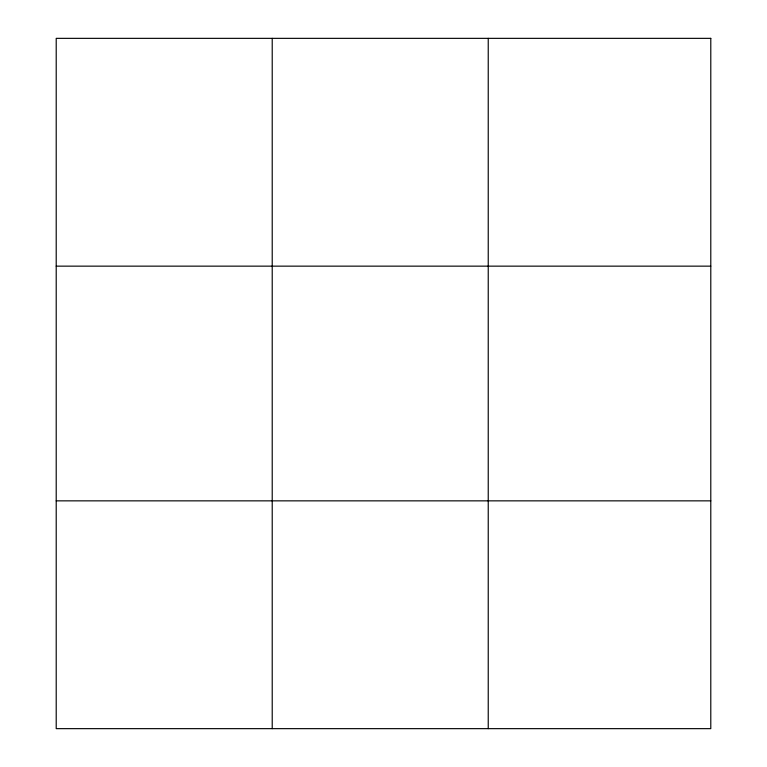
<?xml version="1.0" encoding="UTF-8"?>
<svg xmlns="http://www.w3.org/2000/svg" width="767" height="767" viewBox="0 0 767 767"><rect width="100%" height="100%" fill="white"/><g stroke="black" fill="none" stroke-linecap="round" stroke-linejoin="round"><path stroke-width="1.15" d="M272.218 728.65L272.218 38.35M488.234 728.65L488.234 38.35M56.212 266.149L710.788 266.149M56.212 500.851L710.788 500.851M710.788 38.35L710.788 728.65L56.212 728.65L56.212 38.35L710.788 38.35"/></g></svg>
